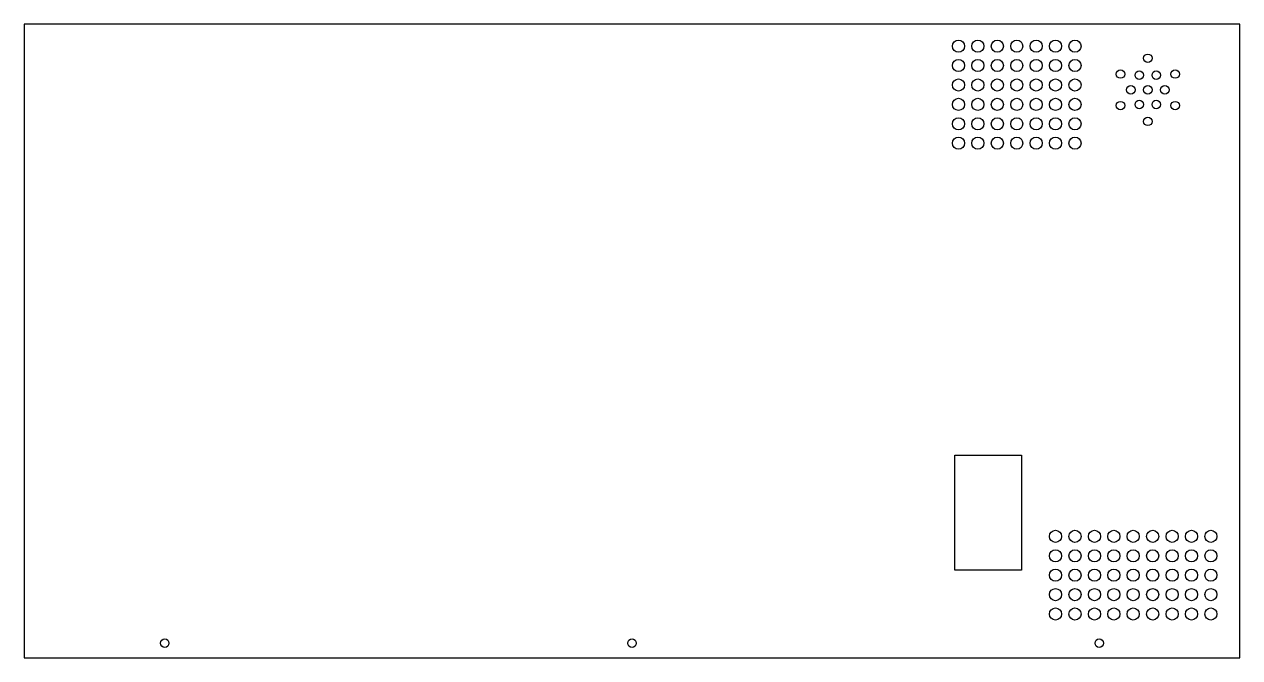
# Model space of a CAD drawing. Header units: millimetres. Extents: x 0 to 501, y 0 to 261.
import ezdxf

# ---------------------------------------------------------------- set-up
doc = ezdxf.new("R2010")
doc.units = ezdxf.units.MM

msp = doc.modelspace()

# ---------------------------------------------------------------- linework, layer by layer
for p, q in [((500.7, 261, 3), (0, 261, 3)), ((0, 261, 3), (0, 0, 3)), ((500.7, 0, 3), (500.7, 261, 3)), ((383.35, 36, 3), (383.35, 83.5, 3)), ((383.35, 83.5, 3), (410.85, 83.5, 3)), ((410.85, 83.5, 3), (410.85, 36, 3)), ((410.85, 36, 3), (383.35, 36, 3)), ((0, 0, 3), (500.7, 0, 3))]:
    msp.add_line(p, q)
for centre, radius in [((384.85, 252, 3), 2.5), ((392.85, 252, 3), 2.5), ((400.85, 252, 3), 2.5), ((408.85, 252, 3), 2.5), ((416.85, 252, 3), 2.5), ((424.85, 252, 3), 2.5), ((432.85, 252, 3), 2.5), ((384.85, 244, 3), 2.5), ((392.85, 244, 3), 2.5), ((400.85, 244, 3), 2.5), ((408.85, 244, 3), 2.5), ((416.85, 244, 3), 2.5), ((424.85, 244, 3), 2.5), ((432.85, 244, 3), 2.5), ((462.85, 247, 3), 1.75), ((451.59, 240.5, 3), 1.75), ((459.35, 240.06, 3), 1.75), ((466.35, 240.06, 3), 1.75), ((474.11, 240.5, 3), 1.75), ((384.85, 236, 3), 2.5), ((392.85, 236, 3), 2.5), ((400.85, 236, 3), 2.5), ((408.85, 236, 3), 2.5), ((416.85, 236, 3), 2.5), ((424.85, 236, 3), 2.5), ((432.85, 236, 3), 2.5), ((455.85, 234, 3), 1.75), ((462.85, 234, 3), 1.75), ((469.85, 234, 3), 1.75), ((384.85, 228, 3), 2.5), ((392.85, 228, 3), 2.5), ((400.85, 228, 3), 2.5), ((408.85, 228, 3), 2.5), ((416.85, 228, 3), 2.5), ((424.85, 228, 3), 2.5), ((432.85, 228, 3), 2.5), ((451.59, 227.5, 3), 1.75), ((459.35, 227.94, 3), 1.75), ((466.35, 227.94, 3), 1.75), ((474.11, 227.5, 3), 1.75), ((384.85, 220, 3), 2.5), ((392.85, 220, 3), 2.5), ((400.85, 220, 3), 2.5), ((408.85, 220, 3), 2.5), ((416.85, 220, 3), 2.5), ((424.85, 220, 3), 2.5), ((432.85, 220, 3), 2.5), ((462.85, 221, 3), 1.75), ((384.85, 212, 3), 2.5), ((392.85, 212, 3), 2.5), ((400.85, 212, 3), 2.5), ((408.85, 212, 3), 2.5), ((416.85, 212, 3), 2.5), ((424.85, 212, 3), 2.5), ((432.85, 212, 3), 2.5), ((424.85, 50, 3), 2.5), ((432.85, 50, 3), 2.5), ((440.85, 50, 3), 2.5), ((448.85, 50, 3), 2.5), ((456.85, 50, 3), 2.5), ((464.85, 50, 3), 2.5), ((472.85, 50, 3), 2.5), ((480.85, 50, 3), 2.5), ((488.85, 50, 3), 2.5), ((424.85, 42, 3), 2.5), ((432.85, 42, 3), 2.5), ((440.85, 42, 3), 2.5), ((448.85, 42, 3), 2.5), ((456.85, 42, 3), 2.5), ((464.85, 42, 3), 2.5), ((472.85, 42, 3), 2.5), ((480.85, 42, 3), 2.5), ((488.85, 42, 3), 2.5), ((424.85, 34, 3), 2.5), ((432.85, 34, 3), 2.5), ((440.85, 34, 3), 2.5), ((448.85, 34, 3), 2.5), ((456.85, 34, 3), 2.5), ((464.85, 34, 3), 2.5), ((472.85, 34, 3), 2.5), ((480.85, 34, 3), 2.5), ((488.85, 34, 3), 2.5), ((424.85, 26, 3), 2.5), ((432.85, 26, 3), 2.5), ((440.85, 26, 3), 2.5), ((448.85, 26, 3), 2.5), ((456.85, 26, 3), 2.5), ((464.85, 26, 3), 2.5), ((472.85, 26, 3), 2.5), ((480.85, 26, 3), 2.5), ((488.85, 26, 3), 2.5), ((424.85, 18, 3), 2.5), ((432.85, 18, 3), 2.5), ((440.85, 18, 3), 2.5), ((448.85, 18, 3), 2.5), ((456.85, 18, 3), 2.5), ((464.85, 18, 3), 2.5), ((472.85, 18, 3), 2.5), ((480.85, 18, 3), 2.5), ((488.85, 18, 3), 2.5), ((57.85, 6, 3), 1.75), ((250.35, 6, 3), 1.75), ((442.85, 6, 3), 1.75)]:
    msp.add_circle(centre, radius)

doc.saveas('drawing.dxf')
